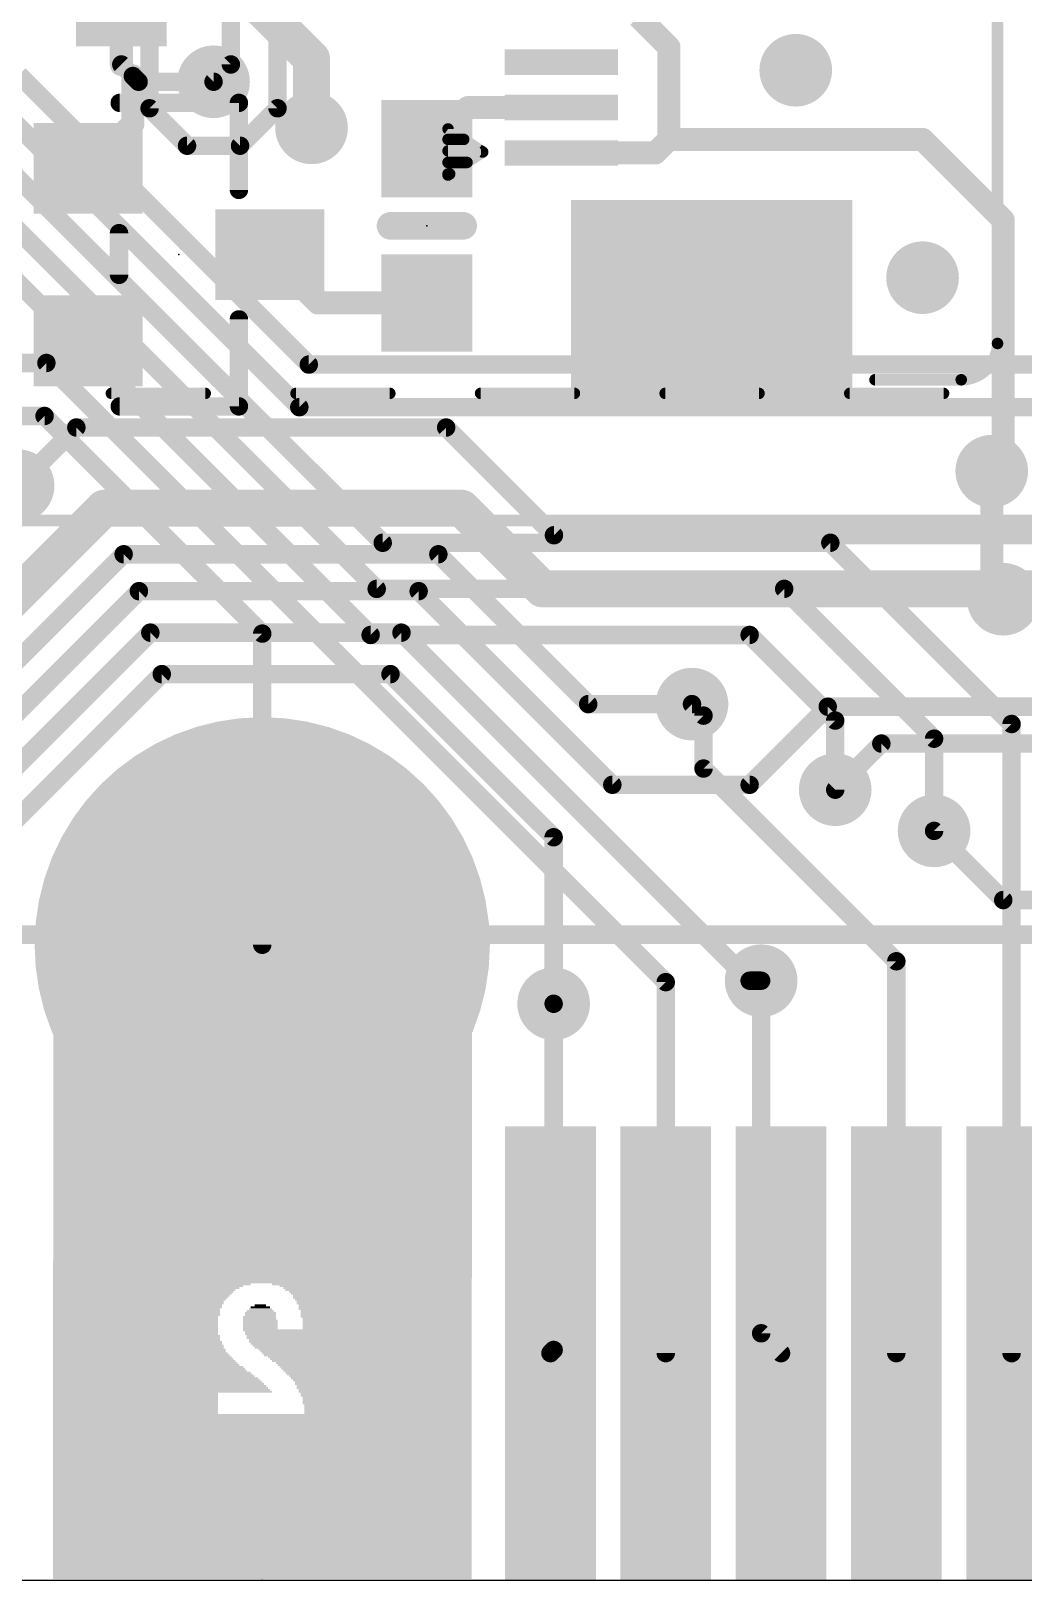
# Model space of a CAD drawing. Extents: x -8.4 to 59.4, y -0.3 to 49.3.
# Drawn here: x 23.45 to 34.38, y 0 to 17.07 of the extents above; entities that cross this region are included whole.
import ezdxf

# ---------------------------------------------------------------- set-up
doc = ezdxf.new("R2010")
doc.units = 0
for name, color, linetype in [('1', 12, 'CONTINUOUS'), ('16', 5, 'CONTINUOUS'), ('17', 110, 'CONTINUOUS'), ('18', 110, 'CONTINUOUS'), ('20', 4, 'CONTINUOUS'), ('21', 40, 'CONTINUOUS'), ('22', 6, 'CONTINUOUS'), ('23', 40, 'CONTINUOUS'), ('24', 53, 'CONTINUOUS')]:
    doc.layers.add(name, color=color, linetype=linetype)

# ---------------------------------------------------------------- blocks, each defined once
blk = doc.blocks.new('RECT')
blk.add_solid([(-0.5, -0.5), (0.5, -0.5), (-0.5, 0.5), (0.5, 0.5)])
blk = doc.blocks.new('ROUNDP')
at = {"const_width": 0.5}
blk.add_lwpolyline([(0, -0.25, 1), (0, 0.25, 1), (0, -0.25)], format="xyb", dxfattribs=at)
blk = doc.blocks.new('ROUNDV')
at = {"const_width": 0.5}
blk.add_lwpolyline([(0, -0.25, 1), (0, 0.25, 1), (0, -0.25)], format="xyb", dxfattribs=at)

msp = doc.modelspace()

# ---------------------------------------------------------------- linework, layer by layer
at = {"layer": '1'}
for points, const_width in [([(24.4475, 17.438), (24.4475, 16.7005)], 0.254), ([(25.932, 17.375), (26.543, 16.764)], 0.4064), ([(30.48, 16.891), (30.145, 17.226)], 0.254), ([(26.543, 16.764), (26.543, 16.002)], 0.4064), ([(30.48, 15.875), (30.48, 16.891)], 0.254), ([(24.5745, 16.5735), (24.4475, 16.7005)], 0.2032), ([(24.5745, 16.5735), (24.5745, 16.047)], 0.254), ([(24.638, 16.51), (24.5745, 16.5735)], 0.2032), ([(25.4635, 16.51), (24.638, 16.51)], 0.2032), ([(28.2665, 16.226), (27.813, 15.7725)], 0.254), ([(29.294, 16.226), (28.2665, 16.226)], 0.254), ([(24.5745, 16.047), (24.0825, 15.555)], 0.254), ([(30.331, 15.726), (30.48, 15.875)], 0.254), ([(30.48, 15.875), (33.274, 15.875)], 0.254), ([(33.274, 15.875), (34.163, 14.986)], 0.254), ([(29.294, 15.726), (30.331, 15.726)], 0.254), ([(34.163, 14.986), (34.163, 12.346)], 0.254), ([(26.0825, 14.605), (26.615, 14.0725)], 0.254), ([(26.615, 14.0725), (27.813, 14.0725)], 0.254), ([(23.9522, 12.7), (23.3109, 12.0587)], 0.2032), ([(28.0259, 12.7), (23.9522, 12.7)], 0.2032), ([(29.2134, 11.5126), (28.0259, 12.7)], 0.2032), ([(34.163, 12.346), (34.036, 12.219)], 0.254), ([(24.257, 11.811), (21.59, 9.144)], 0.4064), ([(28.1965, 11.811), (24.257, 11.811)], 0.4064), ([(29.0855, 10.922), (28.1965, 11.811)], 0.4064), ([(29.2134, 11.5126), (39.224, 11.5126)], 0.2032), ([(21.806, 8.636), (24.473, 11.303)], 0.2032), ([(24.473, 11.303), (27.94, 11.303)], 0.2032), ([(29.591, 9.652), (27.94, 11.303)], 0.2032), ([(34.163, 10.922), (29.0855, 10.922)], 0.4064), ([(39.0724, 10.922), (34.163, 10.922)], 0.4064), ([(21.9744, 8.2296), (24.6414, 10.8966)], 0.2032), ([(27.723, 10.8966), (24.6414, 10.8966)], 0.2032), ([(29.8566, 8.763), (27.723, 10.8966)], 0.2032), ([(34.163, 10.922), (34.163, 10.8077)], 0.254), ([(22.1002, 7.7724), (24.7672, 10.4394)], 0.2032), ([(24.7672, 10.4394), (27.5336, 10.4394)], 0.2032), ([(31.369, 6.604), (27.5336, 10.4394)], 0.2032), ([(22.2261, 7.3152), (24.8931, 9.9822)], 0.2032), ([(24.8931, 9.9822), (27.4126, 9.9822)], 0.2032), ([(29.21, 8.1848), (27.4126, 9.9822)], 0.2032), ([(30.734, 9.652), (29.591, 9.652)], 0.2032), ([(32.2295, 9.6235), (31.369, 8.763)], 0.2032), ([(35.0235, 9.6235), (32.2295, 9.6235)], 0.2032), ([(32.8199, 9.2171), (32.3119, 8.7091)], 0.2032), ([(35.3599, 9.2171), (32.8199, 9.2171)], 0.2032), ([(31.369, 8.763), (29.8566, 8.763)], 0.2032), ([(29.21, 8.1848), (29.21, 6.35)], 0.2032), ([(33.401, 8.255), (34.163, 7.493)], 0.2032), ([(37.007, 7.493), (34.163, 7.493)], 0.2032), ([(0, 7.112), (51.943, 7.112)], 0.2032), ([(31.496, 6.604), (31.369, 6.604)], 0.2032)]:
    msp.add_lwpolyline(points, dxfattribs=dict(at, const_width=const_width))
for points, const_width in [([(26.6446, 16.764, 1), (26.4414, 16.764)], 0.2032), ([(26.4712, 16.6922, 1), (26.6148, 16.8358)], 0.2032), ([(30.5435, 16.891, 1), (30.4165, 16.891)], 0.127), ([(30.4351, 16.8461, 1), (30.5249, 16.9359)], 0.127), ([(24.384, 16.7005, 1), (24.511, 16.7005)], 0.127), ([(24.4834, 16.7364, 1), (24.4116, 16.6646)], 0.1016), ([(24.638, 16.5735, 1), (24.511, 16.5735)], 0.127), ([(24.6104, 16.6094, 1), (24.5386, 16.5376)], 0.1016), ([(24.5386, 16.5376, 1), (24.6104, 16.6094)], 0.1016), ([(24.638, 16.5608, 1), (24.638, 16.4592)], 0.1016), ([(24.6021, 16.4741, 1), (24.6739, 16.5459)], 0.1016), ([(25.4635, 16.4592, 1), (25.4635, 16.5608)], 0.1016), ([(28.2665, 16.2895, 1), (28.2665, 16.1625)], 0.127), ([(28.3114, 16.1811, 1), (28.2216, 16.2709)], 0.127), ([(29.294, 16.1625, 1), (29.294, 16.2895)], 0.127), ([(24.511, 16.047, 1), (24.638, 16.047)], 0.127), ([(24.6194, 16.0021, 1), (24.5296, 16.0919)], 0.127), ([(26.4414, 16.002, 1), (26.6446, 16.002)], 0.2032), ([(27.7681, 15.8174, 1), (27.8579, 15.7276)], 0.127), ([(30.48, 15.9385, 1), (30.48, 15.8115)], 0.127), ([(30.4165, 15.875, 1), (30.5435, 15.875)], 0.127), ([(30.5249, 15.8301, 1), (30.4351, 15.9199)], 0.127), ([(33.3189, 15.9199, 1), (33.2291, 15.8301)], 0.127), ([(33.274, 15.8115, 1), (33.274, 15.9385)], 0.127), ([(29.294, 15.7895, 1), (29.294, 15.6625)], 0.127), ([(30.2861, 15.7709, 1), (30.3759, 15.6811)], 0.127), ([(30.331, 15.6625, 1), (30.331, 15.7895)], 0.127), ([(24.0376, 15.5999, 1), (24.1274, 15.5101)], 0.127), ([(34.2265, 14.986, 1), (34.0995, 14.986)], 0.127), ([(34.1181, 14.9411, 1), (34.2079, 15.0309)], 0.127), ([(26.1274, 14.6499, 1), (26.0376, 14.5601)], 0.127), ([(26.615, 14.136, 1), (26.615, 14.009)], 0.127), ([(26.5701, 14.0276, 1), (26.6599, 14.1174)], 0.127), ([(27.813, 14.009, 1), (27.813, 14.136)], 0.127), ([(23.9522, 12.7508, 1), (23.9522, 12.6492)], 0.1016), ([(23.9881, 12.6641, 1), (23.9163, 12.7359)], 0.1016), ([(28.0619, 12.7359, 1), (27.99, 12.6641)], 0.1016), ([(28.0259, 12.6492, 1), (28.0259, 12.7508)], 0.1016), ([(34.2079, 12.3011, 1), (34.1181, 12.3909)], 0.127), ([(33.9911, 12.2639, 1), (34.0809, 12.1741)], 0.127), ([(34.0995, 12.346, 1), (34.2265, 12.346)], 0.127), ([(24.257, 11.9126, 1), (24.257, 11.7094)], 0.2032), ([(24.3288, 11.7392, 1), (24.1852, 11.8828)], 0.2032), ([(28.2683, 11.8828, 1), (28.1247, 11.7392)], 0.2032), ([(28.1965, 11.7094, 1), (28.1965, 11.9126)], 0.2032), ([(29.2134, 11.5634, 1), (29.2134, 11.4618)], 0.1016), ([(29.1775, 11.4766, 1), (29.2493, 11.5485)], 0.1016), ([(24.473, 11.3538, 1), (24.473, 11.2522)], 0.1016), ([(24.5089, 11.2671, 1), (24.4371, 11.3389)], 0.1016), ([(27.9759, 11.3389, 1), (27.9041, 11.2671)], 0.1016), ([(27.94, 11.2522, 1), (27.94, 11.3538)], 0.1016), ([(29.0855, 11.0236, 1), (29.0855, 10.8204)], 0.2032), ([(29.0137, 10.8502, 1), (29.1573, 10.9938)], 0.2032), ([(34.163, 11.0236, 1), (34.163, 10.8204)], 0.2032), ([(34.163, 10.8204, 1), (34.163, 11.0236)], 0.2032), ([(24.6414, 10.9474, 1), (24.6414, 10.8458)], 0.1016), ([(24.6773, 10.8607, 1), (24.6054, 10.9325)], 0.1016), ([(27.7589, 10.9325, 1), (27.6871, 10.8607)], 0.1016), ([(27.723, 10.8458, 1), (27.723, 10.9474)], 0.1016), ([(34.2265, 10.922, 1), (34.0995, 10.922)], 0.127), ([(34.0995, 10.8077, 1), (34.2265, 10.8077)], 0.127), ([(24.7672, 10.4902, 1), (24.7672, 10.3886)], 0.1016), ([(24.8032, 10.4035, 1), (24.7313, 10.4753)], 0.1016), ([(27.5695, 10.4753, 1), (27.4977, 10.4035)], 0.1016), ([(27.5336, 10.3886, 1), (27.5336, 10.4902)], 0.1016), ([(24.8931, 10.033, 1), (24.8931, 9.9314)], 0.1016), ([(24.929, 9.9463, 1), (24.8572, 10.0181)], 0.1016), ([(27.4485, 10.0181, 1), (27.3767, 9.9463)], 0.1016), ([(27.4126, 9.9314, 1), (27.4126, 10.033)], 0.1016), ([(29.591, 9.7028, 1), (29.591, 9.6012)], 0.1016), ([(29.5551, 9.6161, 1), (29.6269, 9.6879)], 0.1016), ([(30.734, 9.6012, 1), (30.734, 9.7028)], 0.1016), ([(32.2295, 9.6743, 1), (32.2295, 9.5727)], 0.1016), ([(32.2654, 9.5876, 1), (32.1936, 9.6594)], 0.1016), ([(32.8199, 9.2679, 1), (32.8199, 9.1663)], 0.1016), ([(32.8558, 9.1812, 1), (32.784, 9.253)], 0.1016), ([(29.8566, 8.8138, 1), (29.8566, 8.7122)], 0.1016), ([(29.8207, 8.7271, 1), (29.8925, 8.7989)], 0.1016), ([(31.3331, 8.7989, 1), (31.4049, 8.7271)], 0.1016), ([(31.369, 8.7122, 1), (31.369, 8.8138)], 0.1016), ([(32.276, 8.745, 1), (32.3478, 8.6732)], 0.1016), ([(29.2608, 8.1848, 1), (29.1592, 8.1848)], 0.1016), ([(29.1741, 8.1489, 1), (29.2459, 8.2207)], 0.1016), ([(33.4369, 8.2909, 1), (33.3651, 8.2191)], 0.1016), ([(34.163, 7.5438, 1), (34.163, 7.4422)], 0.1016), ([(34.1271, 7.4571, 1), (34.1989, 7.5289)], 0.1016), ([(31.369, 6.6548, 1), (31.369, 6.5532)], 0.1016), ([(31.3331, 6.5681, 1), (31.4049, 6.6399)], 0.1016), ([(31.496, 6.5532, 1), (31.496, 6.6548)], 0.1016), ([(29.1592, 6.35, 1), (29.2608, 6.35)], 0.1016)]:
    msp.add_lwpolyline(points, format="xyb", dxfattribs=dict(at, const_width=const_width))
at = {"layer": '16'}
for points, const_width in [([(25.654, 17.526), (25.654, 16.7005)], 0.2032), ([(26.1684, 17.5864), (26.1684, 16.218)], 0.2032), ([(24.7587, 16.218), (24.7587, 17.2783)], 0.2032), ([(25.4635, 16.51), (25.654, 16.7005)], 0.2032), ([(23.3207, 16.5862), (26.5131, 13.3938)], 0.2032), ([(23.1524, 16.1798), (26.4083, 12.9239)], 0.2032), ([(25.1715, 15.8052), (24.7587, 16.218)], 0.2032), ([(26.1684, 16.218), (25.7555, 15.8052)], 0.2032), ([(22.984, 15.7734), (27.3274, 11.43)], 0.2032), ([(25.7555, 15.8052), (25.1715, 15.8052)], 0.2032), ([(27.2607, 10.922), (22.8157, 15.367)], 0.2032), ([(22.6473, 14.9606), (27.1939, 10.414)], 0.2032), ([(23.622, 13.4112), (7.7978, 13.4112)], 0.2032), ([(30.445, 6.5882), (23.622, 13.4112)], 0.2032), ([(26.5131, 13.3938), (36.1997, 13.3938)], 0.2032), ([(26.4083, 12.9239), (35.8441, 12.9239)], 0.2032), ([(22.479, 12.827), (23.602, 12.827)], 0.2032), ([(26, 10.429), (23.602, 12.827)], 0.2032), ([(34.036, 10.9347), (34.036, 12.219)], 0.254), ([(27.3274, 11.43), (32.258, 11.43)], 0.2032), ([(32.258, 11.43), (34.255, 9.433)], 0.2032), ([(27.2607, 10.922), (31.75, 10.922)], 0.2032), ([(33.401, 9.271), (31.75, 10.922)], 0.2032), ([(34.163, 10.8077), (34.036, 10.9347)], 0.254), ([(26, 10.429), (26, 7)], 0.2032), ([(27.1939, 10.414), (31.369, 10.414)], 0.2032), ([(31.369, 10.414), (32.3119, 9.4711)], 0.2032), ([(30.734, 9.652), (30.861, 9.525)], 0.2032), ([(30.861, 9.525), (30.861, 8.942)], 0.2032), ([(32.3119, 9.4711), (32.3119, 8.7091)], 0.2032), ([(34.255, 2.5), (34.255, 9.433)], 0.2032), ([(33.401, 9.271), (33.401, 8.255)], 0.2032), ([(32.985, 6.818), (30.861, 8.942)], 0.2032), ([(0, 7.112), (51.943, 7.112)], 0.2032), ([(32.985, 6.818), (32.985, 2.5)], 0.2032), ([(30.445, 2.5), (30.445, 6.5882)], 0.2032), ([(31.496, 6.604), (31.496, 2.719)], 0.2032), ([(29.21, 6.35), (29.21, 2.535)], 0.2032), ([(31.496, 2.719), (31.715, 2.5)], 0.2032), ([(29.21, 2.535), (29.175, 2.5)], 0.2032)]:
    msp.add_lwpolyline(points, dxfattribs=dict(at, const_width=const_width))
for points, const_width in [([(25.6032, 16.7005, 1), (25.7048, 16.7005)], 0.1016), ([(25.6899, 16.6646, 1), (25.6181, 16.7364)], 0.1016), ([(25.4276, 16.5459, 1), (25.4994, 16.4741)], 0.1016), ([(24.7946, 16.254, 1), (24.7227, 16.1821)], 0.1016), ([(24.7079, 16.218, 1), (24.8095, 16.218)], 0.1016), ([(26.1176, 16.218, 1), (26.2191, 16.218)], 0.1016), ([(26.2043, 16.1821, 1), (26.1324, 16.254)], 0.1016), ([(25.1715, 15.856, 1), (25.1715, 15.7544)], 0.1016), ([(25.1356, 15.7692, 1), (25.2075, 15.8411)], 0.1016), ([(25.7195, 15.8411, 1), (25.7914, 15.7692)], 0.1016), ([(25.7555, 15.7544, 1), (25.7555, 15.856)], 0.1016), ([(23.6579, 13.4471, 1), (23.5861, 13.3753)], 0.1016), ([(23.622, 13.3604, 1), (23.622, 13.462)], 0.1016), ([(26.5131, 13.4446, 1), (26.5131, 13.343)], 0.1016), ([(26.4772, 13.3578, 1), (26.549, 13.4297)], 0.1016), ([(26.4083, 12.9747, 1), (26.4083, 12.8731)], 0.1016), ([(26.3724, 12.8879, 1), (26.4442, 12.9598)], 0.1016), ([(23.6379, 12.8629, 1), (23.5661, 12.7911)], 0.1016), ([(23.602, 12.7762, 1), (23.602, 12.8778)], 0.1016), ([(34.0995, 12.219, 1), (33.9725, 12.219)], 0.127), ([(27.3274, 11.4808, 1), (27.3274, 11.3792)], 0.1016), ([(27.2915, 11.3941, 1), (27.3633, 11.4659)], 0.1016), ([(32.2939, 11.4659, 1), (32.2221, 11.3941)], 0.1016), ([(32.258, 11.3792, 1), (32.258, 11.4808)], 0.1016), ([(27.2607, 10.9728, 1), (27.2607, 10.8712)], 0.1016), ([(27.2248, 10.8861, 1), (27.2966, 10.9579)], 0.1016), ([(31.7859, 10.9579, 1), (31.7141, 10.8861)], 0.1016), ([(31.75, 10.8712, 1), (31.75, 10.9728)], 0.1016), ([(34.0809, 10.9796, 1), (33.9911, 10.8898)], 0.127), ([(33.9725, 10.9347, 1), (34.0995, 10.9347)], 0.127), ([(34.1181, 10.7628, 1), (34.2079, 10.8526)], 0.127), ([(26.0508, 10.429, 1), (25.9492, 10.429)], 0.1016), ([(25.9641, 10.3931, 1), (26.0359, 10.4649)], 0.1016), ([(27.1939, 10.4648, 1), (27.1939, 10.3632)], 0.1016), ([(27.158, 10.3781, 1), (27.2299, 10.4499)], 0.1016), ([(31.4049, 10.4499, 1), (31.3331, 10.3781)], 0.1016), ([(31.369, 10.3632, 1), (31.369, 10.4648)], 0.1016), ([(30.7699, 9.6879, 1), (30.6981, 9.6161)], 0.1016), ([(30.9118, 9.525, 1), (30.8102, 9.525)], 0.1016), ([(30.8251, 9.4891, 1), (30.8969, 9.5609)], 0.1016), ([(32.3627, 9.4711, 1), (32.2611, 9.4711)], 0.1016), ([(32.276, 9.4352, 1), (32.3478, 9.507)], 0.1016), ([(34.3058, 9.433, 1), (34.2042, 9.433)], 0.1016), ([(34.2191, 9.3971, 1), (34.2909, 9.4689)], 0.1016), ([(33.4518, 9.271, 1), (33.3502, 9.271)], 0.1016), ([(33.3651, 9.2351, 1), (33.4369, 9.3069)], 0.1016), ([(30.8969, 8.9779, 1), (30.8251, 8.9061)], 0.1016), ([(30.8102, 8.942, 1), (30.9118, 8.942)], 0.1016), ([(32.2611, 8.7091, 1), (32.3627, 8.7091)], 0.1016), ([(33.3502, 8.255, 1), (33.4518, 8.255)], 0.1016), ([(25.9492, 7, 1), (26.0508, 7)], 0.1016), ([(33.0358, 6.818, 1), (32.9342, 6.818)], 0.1016), ([(32.9491, 6.7821, 1), (33.0209, 6.8539)], 0.1016), ([(30.4958, 6.5882, 1), (30.3942, 6.5882)], 0.1016), ([(30.4091, 6.5523, 1), (30.4809, 6.6241)], 0.1016), ([(31.5468, 6.604, 1), (31.4452, 6.604)], 0.1016), ([(29.2608, 6.35, 1), (29.1592, 6.35)], 0.1016), ([(31.5319, 2.7549, 1), (31.4601, 2.6831)], 0.1016), ([(31.4452, 2.719, 1), (31.5468, 2.719)], 0.1016), ([(29.1391, 2.5359, 1), (29.2109, 2.4641)], 0.1016), ([(29.1592, 2.535, 1), (29.2608, 2.535)], 0.1016), ([(29.2459, 2.4991, 1), (29.1741, 2.5709)], 0.1016), ([(31.6791, 2.4641, 1), (31.7509, 2.5359)], 0.1016), ([(30.3942, 2.5, 1), (30.4958, 2.5)], 0.1016), ([(32.9342, 2.5, 1), (33.0358, 2.5)], 0.1016), ([(34.2042, 2.5, 1), (34.3058, 2.5)], 0.1016)]:
    msp.add_lwpolyline(points, format="xyb", dxfattribs=dict(at, const_width=const_width))
at = {"layer": '20'}
msp.add_line((3.2, 0), (48.6, 0), dxfattribs=at)
at = {"layer": '21'}
for points, const_width in [([(34.1, 13.626), (34.1, 29.826)], 0.127), ([(24.4301, 16.2774), (25.7429, 16.2774)], 0.2032), ([(25.7429, 16.2774), (25.7429, 15.3186)], 0.2032), ([(28.047, 15.482), (28.047, 15.99)], 0.127), ([(28.047, 15.99), (28.428, 15.736)], 0.127), ([(28.047, 15.875), (28.2195, 15.875)], 0.127), ([(28.047, 15.748), (28.41, 15.748)], 0.127), ([(28.428, 15.736), (28.047, 15.482)], 0.127), ([(28.047, 15.621), (28.2555, 15.621)], 0.127), ([(28.047, 15.494), (28.065, 15.494)], 0.127), ([(27.413, 14.9225), (28.213, 14.9225)], 0.3048), ([(24.4221, 14.3826), (24.4221, 14.8414)], 0.2032), ([(25.7429, 13.8914), (25.7429, 12.9326)], 0.2032), ([(32.75, 13.226), (33.7, 13.226)], 0.127), ([(25.7429, 12.9326), (24.4301, 12.9326)], 0.2032)]:
    msp.add_lwpolyline(points, dxfattribs=dict(at, const_width=const_width))
for points, const_width in [([(24.4301, 16.3282, 1), (24.4301, 16.2266)], 0.1016), ([(25.7937, 16.2774, 1), (25.6921, 16.2774)], 0.1016), ([(25.7429, 16.2266, 1), (25.7429, 16.3282)], 0.1016), ([(28.0646, 16.0164, 1), (28.0294, 15.9636)], 0.0635), ([(28.0787, 15.99, 1), (28.0153, 15.99)], 0.0635), ([(28.047, 15.9068, 1), (28.047, 15.8432)], 0.0635), ([(28.2195, 15.8432, 1), (28.2195, 15.9068)], 0.0635), ([(28.047, 15.7798, 1), (28.047, 15.7163)], 0.0635), ([(28.41, 15.7163, 1), (28.41, 15.7798)], 0.0635), ([(28.4456, 15.7096, 1), (28.4104, 15.7624)], 0.0635), ([(28.4104, 15.7096, 1), (28.4456, 15.7624)], 0.0635), ([(28.047, 15.6528, 1), (28.047, 15.5892)], 0.0635), ([(28.047, 15.5258, 1), (28.047, 15.4623)], 0.0635), ([(28.0294, 15.5084, 1), (28.0646, 15.4556)], 0.0635), ([(28.065, 15.4623, 1), (28.065, 15.5258)], 0.0635), ([(28.2555, 15.5892, 1), (28.2555, 15.6528)], 0.0635), ([(25.6921, 15.3186, 1), (25.7937, 15.3186)], 0.1016), ([(28.0153, 15.482, 1), (28.0787, 15.482)], 0.0635), ([(27.413, 14.9987, 1), (27.413, 14.8463)], 0.1524), ([(28.213, 14.8463, 1), (28.213, 14.9987)], 0.1524), ([(24.4729, 14.8414, 1), (24.3713, 14.8414)], 0.1016), ([(24.3713, 14.3826, 1), (24.4729, 14.3826)], 0.1016), ([(25.7937, 13.8914, 1), (25.6921, 13.8914)], 0.1016), ([(33.7, 13.226, 0.4142), (34.1, 13.626)], 0.127), ([(34.1318, 13.626, 1), (34.0682, 13.626)], 0.0635), ([(34.0682, 13.626, 1), (34.1318, 13.626)], 0.0635), ([(32.75, 13.2578, 1), (32.75, 13.1943)], 0.0635), ([(33.7, 13.2578, 1), (33.7, 13.1943)], 0.0635), ([(33.7, 13.1943, 1), (33.7, 13.2578)], 0.0635), ([(24.4301, 12.9834, 1), (24.4301, 12.8818)], 0.1016), ([(25.6921, 12.9326, 1), (25.7937, 12.9326)], 0.1016), ([(25.7429, 12.8818, 1), (25.7429, 12.9834)], 0.1016)]:
    msp.add_lwpolyline(points, format="xyb", dxfattribs=dict(at, const_width=const_width))
at = {"layer": '22', "const_width": 0.0635}
for points in [[(24.3387, 13.1078, 1), (24.3387, 13.0442)], [(25.372, 13.0442, 1), (25.372, 13.1078)], [(26.372, 13.1078, 1), (26.372, 13.0442)], [(27.4053, 13.0442, 1), (27.4053, 13.1078)], [(28.4053, 13.1078, 1), (28.4053, 13.0442)], [(29.4387, 13.0442, 1), (29.4387, 13.1078)], [(30.4387, 13.1078, 1), (30.4387, 13.0442)], [(31.472, 13.0442, 1), (31.472, 13.1078)], [(32.472, 13.1078, 1), (32.472, 13.0442)], [(33.5053, 13.0442, 1), (33.5053, 13.1078)]]:
    msp.add_lwpolyline(points, format="xyb", dxfattribs=at)
at = {"layer": '22', "const_width": 0.127}
for points in [[(24.3387, 13.076), (25.372, 13.076)], [(26.372, 13.076), (27.4053, 13.076)], [(28.4053, 13.076), (29.4387, 13.076)], [(30.4387, 13.076), (31.472, 13.076)], [(32.472, 13.076), (33.5053, 13.076)], [(12.922, 11.676), (42.162, 11.676)]]:
    msp.add_lwpolyline(points, dxfattribs=at)
at = {"layer": '23'}
for p in [(27.813, 14.9225), (25.0825, 14.605)]:
    msp.add_point(p, dxfattribs=at)
at = {"layer": '24'}
msp.add_point((26, 0), dxfattribs=at)

# ---------------------------------------------------------------- block references
at = {"layer": '1', "xscale": 1.075, "rotation": 90}
for p in [(24.4475, 17.438), (27.813, 15.7725), (27.813, 14.0725)]:
    msp.add_blockref('RECT', p, dxfattribs=at)
at = {"layer": '1'}
for p, xscale, yscale, rotation in [((29.294, 16.726), 0.28, 1.25, 270), ((29.294, 16.226), 0.28, 1.25, 270), ((29.294, 15.726), 0.28, 1.25, 270), ((30.95, 14.056), 2.3, 3.1, 90)]:
    msp.add_blockref('RECT', p, dxfattribs=dict(at, xscale=xscale, yscale=yscale, rotation=rotation))
at = {"layer": '1', "yscale": 1.2, "rotation": 270}
for p in [(24.0825, 15.555), (26.0825, 14.605), (24.0825, 13.655)]:
    msp.add_blockref('RECT', p, dxfattribs=at)
at = {"layer": '16', "rotation": 180}
for p, xscale, yscale in [((26.005, 4.89), 4.61, 3.14), ((25.9999, 3.5137), 4.6126, 0.0213), ((25.9999, 3.4924), 4.6126, 0.0211), ((25.9999, 3.4714), 4.6126, 0.0211), ((25.9999, 3.4502), 4.6126, 0.0213), ((25.9999, 3.4289), 4.6126, 0.0211), ((25.9999, 3.4079), 4.6126, 0.0211), ((25.9999, 3.3867), 4.6126, 0.0213), ((25.9999, 3.3654), 4.6126, 0.0211), ((25.9999, 3.3444), 4.6126, 0.0211), ((25.9999, 3.3232), 4.6126, 0.0213), ((25.9999, 3.3019), 4.6126, 0.0211), ((25.9999, 3.2809), 4.6126, 0.0211), ((24.7414, 3.2384), 2.0955, 0.0211), ((24.7833, 3.2597), 2.1793, 0.0213), ((27.2064, 3.2597), 2.1996, 0.0213), ((27.2483, 3.2384), 2.1158, 0.0211), ((24.7198, 3.2174), 2.0523, 0.0211), ((24.6982, 3.1962), 2.0091, 0.0213), ((24.688, 3.1749), 1.9888, 0.0211), ((24.6677, 3.1327), 1.9482, 0.0213), ((24.6461, 3.0904), 1.905, 0.0211), ((24.6347, 3.0692), 1.8821, 0.0213), ((24.6779, 3.1539), 1.9685, 0.0211), ((24.6563, 3.1114), 1.9253, 0.0211), ((27.2699, 3.2174), 2.0726, 0.0211), ((27.2801, 3.1962), 2.0523, 0.0213), ((27.3017, 3.1749), 2.0091, 0.0211), ((27.3118, 3.1539), 1.9888, 0.0211), ((27.322, 3.1327), 1.9685, 0.0213), ((27.322, 3.1114), 1.9685, 0.0211), ((27.3334, 3.0904), 1.9456, 0.0211), ((27.3436, 3.0692), 1.9253, 0.0213), ((24.6347, 3.0479), 1.8821, 0.0211), ((24.6245, 3.0269), 1.8618, 0.0211), ((24.6245, 3.0057), 1.8618, 0.0213), ((24.6144, 2.9844), 1.8415, 0.0211), ((24.6144, 2.9634), 1.8415, 0.0211), ((24.6144, 2.9422), 1.8415, 0.0213), ((24.6144, 2.9209), 1.8415, 0.0211), ((24.6029, 2.8999), 1.8186, 0.0211), ((25.9694, 2.8999), 0.3607, 0.0211), ((25.9796, 2.9422), 0.3404, 0.0213), ((25.9796, 2.9209), 0.3404, 0.0211), ((25.9783, 2.9634), 0.2972, 0.0211), ((25.9796, 2.9844), 0.254, 0.0211), ((25.9783, 3.0057), 0.2108, 0.0213), ((25.9796, 3.0269), 0.127, 0.0211), ((27.3436, 3.0479), 1.9253, 0.0211), ((27.3537, 3.0269), 1.905, 0.0211), ((27.3537, 3.0057), 1.905, 0.0213), ((27.3537, 2.9844), 1.905, 0.0211), ((27.3652, 2.9634), 1.8821, 0.0211), ((27.3652, 2.9422), 1.8821, 0.0213), ((27.3652, 2.9209), 1.8821, 0.0211), ((27.3652, 2.8999), 1.8821, 0.0211), ((24.6029, 2.8787), 1.8186, 0.0213), ((24.6029, 2.8574), 1.8186, 0.0211), ((24.6029, 2.8364), 1.8186, 0.0211), ((24.6029, 2.8152), 1.8186, 0.0213), ((24.6029, 2.7939), 1.8186, 0.0211), ((24.6029, 2.7729), 1.8186, 0.0211), ((24.6029, 2.7517), 1.8186, 0.0213), ((24.6029, 2.7304), 1.8186, 0.0211), ((25.9694, 2.8787), 0.3607, 0.0213), ((25.9796, 2.8574), 0.381, 0.0211), ((25.9796, 2.8364), 0.381, 0.0211), ((25.9796, 2.8152), 0.381, 0.0213), ((25.9796, 2.7939), 0.381, 0.0211), ((25.9796, 2.7729), 0.381, 0.0211), ((27.0477, 2.7517), 2.5171, 0.0213), ((27.0578, 2.7304), 2.4968, 0.0211), ((27.3753, 2.8787), 1.8618, 0.0213), ((27.3753, 2.8574), 1.8618, 0.0211), ((27.3753, 2.8364), 1.8618, 0.0211), ((27.3753, 2.8152), 1.8618, 0.0213), ((27.3753, 2.7939), 1.8618, 0.0211), ((27.3753, 2.7729), 1.8618, 0.0211), ((24.6029, 2.7094), 1.8186, 0.0211), ((24.6144, 2.6882), 1.8415, 0.0213), ((24.6144, 2.6669), 1.8415, 0.0211), ((24.6144, 2.6459), 1.8415, 0.0211), ((24.6245, 2.6247), 1.8618, 0.0213), ((24.6245, 2.6034), 1.8618, 0.0211), ((24.6347, 2.5824), 1.8821, 0.0211), ((24.6347, 2.5612), 1.8821, 0.0213), ((27.0578, 2.7094), 2.4968, 0.0211), ((27.068, 2.6882), 2.4765, 0.0213), ((27.068, 2.6669), 2.4765, 0.0211), ((27.0794, 2.6459), 2.4536, 0.0211), ((27.0794, 2.6247), 2.4536, 0.0213), ((27.0896, 2.6034), 2.4333, 0.0211), ((27.101, 2.5824), 2.4105, 0.0211), ((27.1112, 2.5612), 2.3901, 0.0213), ((24.6461, 2.5399), 1.905, 0.0211), ((24.6461, 2.5189), 1.905, 0.0211), ((24.6677, 2.4764), 1.9482, 0.0211), ((24.688, 2.4342), 1.9888, 0.0213), ((24.6982, 2.4129), 2.0091, 0.0211), ((24.7096, 2.3919), 2.032, 0.0211), ((24.6563, 2.4977), 1.9253, 0.0213), ((24.6779, 2.4554), 1.9685, 0.0211), ((27.1315, 2.5399), 2.3495, 0.0211), ((27.1429, 2.5189), 2.3266, 0.0211), ((27.1531, 2.4977), 2.3063, 0.0213), ((27.1632, 2.4764), 2.286, 0.0211), ((27.1848, 2.4554), 2.2428, 0.0211), ((27.195, 2.4342), 2.2225, 0.0213), ((27.2064, 2.4129), 2.1996, 0.0211), ((27.228, 2.3919), 2.1565, 0.0211), ((24.7198, 2.3707), 2.0523, 0.0213), ((24.7414, 2.3494), 2.0955, 0.0211), ((24.7515, 2.3284), 2.1158, 0.0211), ((24.7947, 2.2649), 2.2022, 0.0211), ((24.8049, 2.2437), 2.2225, 0.0213), ((24.8252, 2.2224), 2.2631, 0.0211), ((24.7617, 2.3072), 2.1361, 0.0213), ((24.7833, 2.2859), 2.1793, 0.0211), ((27.2382, 2.3707), 2.1361, 0.0213), ((27.2483, 2.3494), 2.1158, 0.0211), ((27.2585, 2.3284), 2.0955, 0.0211), ((27.2699, 2.3072), 2.0726, 0.0213), ((27.2801, 2.2859), 2.0523, 0.0211), ((27.2902, 2.2649), 2.032, 0.0211), ((27.3017, 2.2437), 2.0091, 0.0213), ((27.3118, 2.2224), 1.9888, 0.0211), ((24.8366, 2.2014), 2.286, 0.0211), ((24.8569, 2.1589), 2.3266, 0.0211), ((24.8785, 2.1167), 2.3698, 0.0213), ((24.9001, 2.0744), 2.413, 0.0211), ((24.6029, 2.0532), 1.8186, 0.0213), ((24.8468, 2.1802), 2.3063, 0.0213), ((24.8684, 2.1379), 2.3495, 0.0211), ((24.8887, 2.0954), 2.3901, 0.0211), ((27.322, 2.2014), 1.9685, 0.0211), ((27.3334, 2.1802), 1.9456, 0.0213), ((27.3334, 2.1589), 1.9456, 0.0211), ((27.3436, 2.1379), 1.9253, 0.0211), ((27.3436, 2.1167), 1.9253, 0.0213), ((27.3537, 2.0954), 1.905, 0.0211), ((27.3537, 2.0744), 1.905, 0.0211), ((27.3652, 2.0532), 1.8821, 0.0213), ((24.6029, 2.0319), 1.8186, 0.0211), ((24.6029, 2.0109), 1.8186, 0.0211), ((24.6029, 1.9897), 1.8186, 0.0213), ((24.6029, 1.9684), 1.8186, 0.0211), ((24.6029, 1.9474), 1.8186, 0.0211), ((24.6029, 1.9262), 1.8186, 0.0213), ((24.6029, 1.9049), 1.8186, 0.0211), ((24.6029, 1.8839), 1.8186, 0.0211), ((27.3652, 2.0319), 1.8821, 0.0211), ((27.3753, 2.0109), 1.8618, 0.0211), ((27.3753, 1.9897), 1.8618, 0.0213), ((27.3753, 1.9684), 1.8618, 0.0211), ((27.3753, 1.9474), 1.8618, 0.0211), ((27.3855, 1.9262), 1.8415, 0.0213), ((27.3855, 1.9049), 1.8415, 0.0211), ((27.3855, 1.8839), 1.8415, 0.0211), ((24.6029, 1.8627), 1.8186, 0.0213), ((24.6029, 1.8414), 1.8186, 0.0211), ((25.9999, 1.8204), 4.6126, 0.0211), ((25.9999, 1.7992), 4.6126, 0.0213), ((25.9999, 1.7779), 4.6126, 0.0211), ((25.9999, 1.7569), 4.6126, 0.0211), ((25.9999, 1.7357), 4.6126, 0.0213), ((25.9999, 1.7144), 4.6126, 0.0211), ((27.3855, 1.8627), 1.8415, 0.0213), ((27.3855, 1.8414), 1.8415, 0.0211), ((25.9999, 1.6934), 4.6126, 0.0211), ((25.9999, 1.6722), 4.6126, 0.0213), ((25.9999, 1.6509), 4.6126, 0.0211), ((25.9999, 1.6299), 4.6126, 0.0211), ((25.9999, 1.6087), 4.6126, 0.0213), ((25.9999, 1.5874), 4.6126, 0.0211), ((25.9999, 1.5664), 4.6126, 0.0211), ((25.9999, 1.5452), 4.6126, 0.0213), ((25.9999, 1.5239), 4.6126, 0.0211), ((25.9999, 1.5029), 4.6126, 0.0211), ((25.9999, 1.4817), 4.6126, 0.0213), ((25.9999, 1.4604), 4.6126, 0.0211), ((25.9999, 1.4394), 4.6126, 0.0211), ((25.9999, 1.4182), 4.6126, 0.0213), ((25.9999, 1.3969), 4.6126, 0.0211), ((25.9999, 1.3759), 4.6126, 0.0211), ((25.9999, 1.3547), 4.6126, 0.0213), ((25.9999, 1.3334), 4.6126, 0.0211), ((25.9999, 1.3124), 4.6126, 0.0211), ((25.9999, 1.2912), 4.6126, 0.0213), ((25.9999, 1.2699), 4.6126, 0.0211), ((25.9999, 1.2489), 4.6126, 0.0211), ((25.9999, 1.2277), 4.6126, 0.0213), ((25.9999, 1.2064), 4.6126, 0.0211), ((25.9999, 1.1854), 4.6126, 0.0211), ((25.9999, 1.1642), 4.6126, 0.0213), ((25.9999, 1.1429), 4.6126, 0.0211), ((25.9999, 1.1219), 4.6126, 0.0211), ((25.9999, 1.1007), 4.6126, 0.0213), ((25.9999, 1.0794), 4.6126, 0.0211), ((25.9999, 1.0584), 4.6126, 0.0211), ((25.9999, 1.0372), 4.6126, 0.0213), ((25.9999, 1.0159), 4.6126, 0.0211), ((25.9999, 0.9949), 4.6126, 0.0211), ((25.9999, 0.9737), 4.6126, 0.0213), ((25.9999, 0.9524), 4.6126, 0.0211), ((25.9999, 0.9314), 4.6126, 0.0211), ((25.9999, 0.9102), 4.6126, 0.0213), ((25.9999, 0.8889), 4.6126, 0.0211), ((25.9999, 0.8679), 4.6126, 0.0211), ((25.9999, 0.8467), 4.6126, 0.0213), ((25.9999, 0.8254), 4.6126, 0.0211), ((25.9999, 0.8044), 4.6126, 0.0211), ((25.9999, 0.7832), 4.6126, 0.0213), ((25.9999, 0.7619), 4.6126, 0.0211), ((25.9999, 0.7409), 4.6126, 0.0211), ((25.9999, 0.7197), 4.6126, 0.0213), ((25.9999, 0.6984), 4.6126, 0.0211), ((25.9999, 0.6774), 4.6126, 0.0211), ((25.9999, 0.6562), 4.6126, 0.0213), ((25.9999, 0.6349), 4.6126, 0.0211), ((25.9999, 0.6139), 4.6126, 0.0211), ((25.9999, 0.5927), 4.6126, 0.0213), ((25.9999, 0.5714), 4.6126, 0.0211), ((25.9999, 0.5504), 4.6126, 0.0211), ((25.9999, 0.5292), 4.6126, 0.0213), ((25.9999, 0.5079), 4.6126, 0.0211), ((25.9999, 0.4869), 4.6126, 0.0211), ((25.9999, 0.4657), 4.6126, 0.0213), ((25.9999, 0.4444), 4.6126, 0.0211), ((25.9999, 0.4234), 4.6126, 0.0211), ((25.9999, 0.4022), 4.6126, 0.0213), ((25.9999, 0.3809), 4.6126, 0.0211), ((25.9999, 0.3599), 4.6126, 0.0211), ((25.9999, 0.3387), 4.6126, 0.0213), ((25.9999, 0.3174), 4.6126, 0.0211), ((25.9999, 0.2964), 4.6126, 0.0211), ((25.9999, 0.2752), 4.6126, 0.0213), ((25.9999, 0.2539), 4.6126, 0.0211), ((25.9999, 0.2329), 4.6126, 0.0211), ((25.9999, 0.2117), 4.6126, 0.0213), ((25.9999, 0.1904), 4.6126, 0.0211), ((25.9999, 0.1694), 4.6126, 0.0211), ((25.9999, 0.1482), 4.6126, 0.0213), ((25.9999, 0.1269), 4.6126, 0.0211), ((25.9999, 0.1059), 4.6126, 0.0211), ((25.9999, 0.0847), 4.6126, 0.0213), ((25.9999, 0.0634), 4.6126, 0.0211), ((25.9999, 0.0424), 4.6126, 0.0211), ((25.9999, 0.0212), 4.6126, 0.0213)]:
    msp.add_blockref('RECT', p, dxfattribs=dict(at, xscale=xscale, yscale=yscale))
at = {"layer": '16', "yscale": 5, "rotation": 180}
for p in [(29.175, 2.5), (30.445, 2.5), (31.715, 2.5), (32.985, 2.5), (34.255, 2.5)]:
    msp.add_blockref('RECT', p, dxfattribs=at)
at = {"layer": '17', "xscale": 5.016, "yscale": 5.016, "rotation": 180}
msp.add_blockref('ROUNDP', (26, 7), dxfattribs=at)
msp.add_blockref('ROUNDP', (26, 7), dxfattribs=at)
at = {"layer": '18', "xscale": 0.8001, "yscale": 0.8001}
for p in [(25.4635, 16.51), (25.4635, 16.51), (31.877, 16.637), (31.877, 16.637), (26.543, 16.002), (26.543, 16.002), (33.274, 14.351), (33.274, 14.351), (34.036, 12.219), (34.036, 12.219), (23.3109, 12.0587), (23.3109, 12.0587), (34.163, 10.8077), (34.163, 10.8077), (30.734, 9.652), (30.734, 9.652), (32.3119, 8.7091), (32.3119, 8.7091), (33.401, 8.255), (33.401, 8.255), (31.496, 6.604), (31.496, 6.604), (29.21, 6.35), (29.21, 6.35)]:
    msp.add_blockref('ROUNDV', p, dxfattribs=at)

doc.saveas('drawing.dxf')
